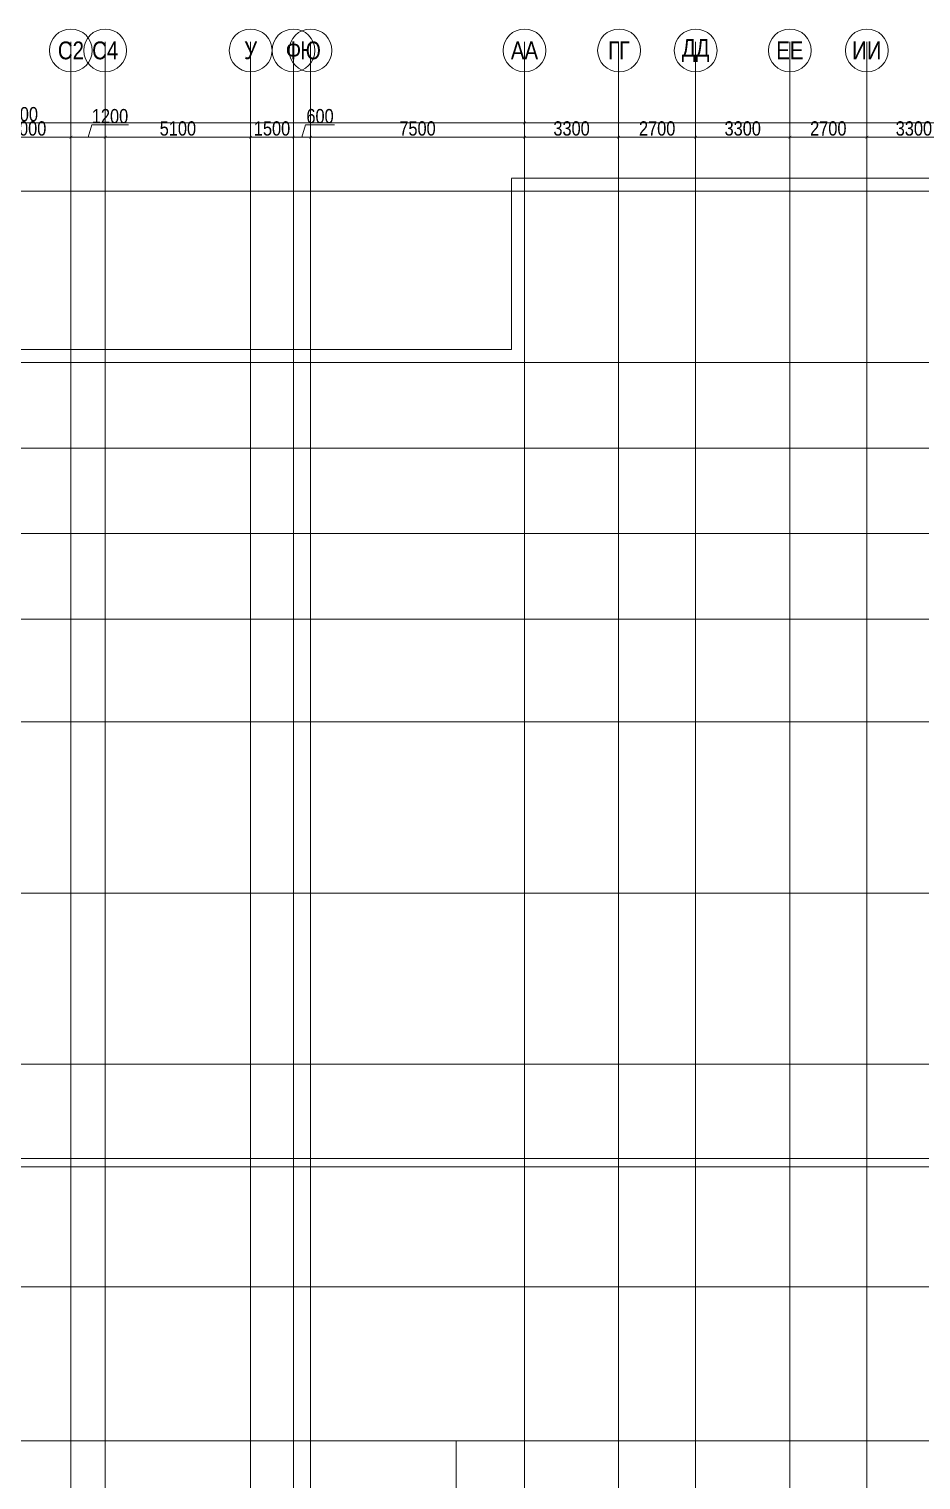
# Model space of a CAD drawing. Header units: millimetres. Extents: x 538266 to 1167394, y 114608 to 637157.
# Drawn here: x 1102265 to 1133532, y 586297 to 637157 of the extents above; entities that cross this region are included whole.
import ezdxf
from ezdxf.enums import TextEntityAlignment as Align

# ---------------------------------------------------------------- set-up
doc = ezdxf.new("R2010")
doc.units = ezdxf.units.MM
doc.linetypes.add('CENTER2', pattern=[28.575, 19.05, -3.175, 3.175, -3.175])
doc.linetypes.add('DASHED', pattern=[19.05, 12.7, -6.35])
doc.layers.get('Defpoints').update_dxf_attribs({"color": 140})
doc.layers.add('АР_Делит', color=120, linetype='Continuous', lineweight=0, plot=False)
doc.layers.add('РД_Оси_100', color=7, linetype='Continuous', lineweight=0, true_color=0x525252)
doc.layers.add('РД_Оси_размер', color=8, linetype='Continuous', lineweight=0)
doc.styles.add('style1', font='ARIALN.TTF')
doc.styles.add('ккк', font='isocpeur.ttf', dxfattribs={"width": 0.85, "oblique": 15})
doc.dimstyles.new('Dim100_ареал', dxfattribs={"dimscale": 100, "dimtxt": 2.5, "dimasz": 1, "dimexe": 1, "dimexo": 1, "dimgap": 0.5, "dimtad": 1, "dimzin": 12, "dimdsep": 46, "dimtxsty": 'style1', "dimblk": 'ARCHTICK', "dimcen": 1, "dimdle": 1, "dimclrd": 256, "dimclre": 256, "dimaunit": 1, "dimadec": 0, "dimazin": 3, "dimtfac": 1, "dimtmove": 1, "dimatfit": 3, "dimldrblk": 'OPEN30', "dimfxl": 4, "dimfxlon": 1, "dimtolj": 1, "dimtzin": 0, "dimlwd": 9, "dimlwe": 9, "dimarcsym": 0})

# ---------------------------------------------------------------- blocks, each defined once
blk = doc.blocks.new('A-iden')
at = {"linetype": 'Continuous', "lineweight": 5}
blk.add_circle((0, -4), 3, dxfattribs=at)
at = {"color": 0, "linetype": 'Continuous', "lineweight": 20, "style": 'ккк', "width": 0.85}
blk.add_attdef('ID', text='', height=8, dxfattribs=at).set_placement((0.31, -3.85), align=Align.MIDDLE_CENTER)
blk = doc.blocks.new('_ArchTick')
at = {"color": 0, "linetype": 'ByBlock', "const_width": 0.15}
blk.add_lwpolyline([(-0.5, -0.5), (0.5, 0.5)], dxfattribs=at)
blk = doc.blocks.new('*D1008')
at = {"layer": 'Defpoints', "color": 0, "transparency": 16777216}
for p in [(73200, 137095), (37500, 135095), (73200, 135095)]:
    blk.add_point(p, dxfattribs=at)
at = {"layer": 'РД_Оси_размер', "lineweight": 9, "transparency": 16777216}
for p, q in [((37400, 137095), (73300, 137095)), ((37500, 136695), (37500, 137195)), ((73200, 136695), (73200, 137195))]:
    blk.add_line(p, q, dxfattribs=at)
at = {"layer": 'РД_Оси_размер', "lineweight": 9, "transparency": 16777216, "xscale": 100, "yscale": 100, "zscale": 100, "rotation": 180}
blk.add_blockref('_ArchTick', (37500, 137095), dxfattribs=at)
at = {"layer": 'РД_Оси_размер', "lineweight": 9, "transparency": 16777216, "xscale": 100, "yscale": 100, "zscale": 100}
blk.add_blockref('_ArchTick', (73200, 137095), dxfattribs=at)
at = {"layer": 'РД_Оси_размер', "color": 0, "transparency": 16777216, "insert": (55350, 137400), "char_height": 500, "attachment_point": 5, "style": 'style1'}
blk.add_mtext('\\A1;35700', dxfattribs=at)
blk = doc.blocks.new('_Open30')
at = {"color": 0, "linetype": 'ByBlock', "lineweight": -2}
for p, q in [((-1, 0.27), (0, 0)), ((0, 0), (-1, -0.27)), ((0, 0), (-1, 0))]:
    blk.add_line(p, q, dxfattribs=at)
blk = doc.blocks.new('*D1009')
at = {"layer": 'Defpoints', "color": 0, "transparency": 16777216}
for p in [(114600, 137095), (73200, 135095), (114600, 135095)]:
    blk.add_point(p, dxfattribs=at)
at = {"layer": 'РД_Оси_размер', "lineweight": 9, "transparency": 16777216}
for p, q in [((73100, 137095), (114700, 137095)), ((73200, 136695), (73200, 137195)), ((114600, 136695), (114600, 137195))]:
    blk.add_line(p, q, dxfattribs=at)
at = {"layer": 'РД_Оси_размер', "lineweight": 9, "transparency": 16777216, "xscale": 100, "yscale": 100, "zscale": 100, "rotation": 180}
blk.add_blockref('_ArchTick', (73200, 137095), dxfattribs=at)
at = {"layer": 'РД_Оси_размер', "lineweight": 9, "transparency": 16777216, "xscale": 100, "yscale": 100, "zscale": 100}
blk.add_blockref('_ArchTick', (114600, 137095), dxfattribs=at)
at = {"layer": 'РД_Оси_размер', "color": 0, "transparency": 16777216, "insert": (93900, 137400), "char_height": 500, "attachment_point": 5, "style": 'style1'}
blk.add_mtext('\\A1;41400', dxfattribs=at)
blk = doc.blocks.new('*D1033')
at = {"layer": 'Defpoints', "color": 0, "transparency": 16777216}
for p in [(57300, 136595), (54300, 135095), (57300, 135095)]:
    blk.add_point(p, dxfattribs=at)
at = {"layer": 'РД_Оси_размер', "lineweight": 9, "transparency": 16777216}
for p, q in [((54200, 136595), (57400, 136595)), ((54300, 136195), (54300, 136695)), ((57300, 136195), (57300, 136695))]:
    blk.add_line(p, q, dxfattribs=at)
at = {"layer": 'РД_Оси_размер', "lineweight": 9, "transparency": 16777216, "xscale": 100, "yscale": 100, "zscale": 100, "rotation": 180}
blk.add_blockref('_ArchTick', (54300, 136595), dxfattribs=at)
at = {"layer": 'РД_Оси_размер', "lineweight": 9, "transparency": 16777216, "xscale": 100, "yscale": 100, "zscale": 100}
blk.add_blockref('_ArchTick', (57300, 136595), dxfattribs=at)
at = {"layer": 'РД_Оси_размер', "color": 0, "transparency": 16777216, "insert": (55800, 136900), "char_height": 500, "attachment_point": 5, "style": 'style1'}
blk.add_mtext('\\A1;3000', dxfattribs=at)
blk = doc.blocks.new('*D1034')
at = {"layer": 'Defpoints', "color": 0, "transparency": 16777216}
for p in [(58500, 136595), (57300, 135095), (58500, 135095)]:
    blk.add_point(p, dxfattribs=at)
at = {"layer": 'РД_Оси_размер', "lineweight": 9, "transparency": 16777216}
for p, q in [((57900, 136595), (58029, 137025)), ((58029, 137025), (59314, 137025)), ((57200, 136595), (58600, 136595)), ((57300, 136195), (57300, 136695)), ((58500, 136195), (58500, 136695))]:
    blk.add_line(p, q, dxfattribs=at)
at = {"layer": 'РД_Оси_размер', "lineweight": 9, "transparency": 16777216, "xscale": 100, "yscale": 100, "zscale": 100, "rotation": 180}
blk.add_blockref('_ArchTick', (57300, 136595), dxfattribs=at)
at = {"layer": 'РД_Оси_размер', "lineweight": 9, "transparency": 16777216, "xscale": 100, "yscale": 100, "zscale": 100}
blk.add_blockref('_ArchTick', (58500, 136595), dxfattribs=at)
at = {"layer": 'РД_Оси_размер', "color": 0, "transparency": 16777216, "insert": (58671, 137331), "char_height": 500, "attachment_point": 5, "style": 'style1'}
blk.add_mtext('\\A1;1200', dxfattribs=at)
blk = doc.blocks.new('*D1035')
at = {"layer": 'Defpoints', "color": 0, "transparency": 16777216}
for p in [(63600, 136595), (58500, 135095), (63600, 135095)]:
    blk.add_point(p, dxfattribs=at)
at = {"layer": 'РД_Оси_размер', "lineweight": 9, "transparency": 16777216}
for p, q in [((58400, 136595), (63700, 136595)), ((58500, 136195), (58500, 136695)), ((63600, 136195), (63600, 136695))]:
    blk.add_line(p, q, dxfattribs=at)
at = {"layer": 'РД_Оси_размер', "lineweight": 9, "transparency": 16777216, "xscale": 100, "yscale": 100, "zscale": 100, "rotation": 180}
blk.add_blockref('_ArchTick', (58500, 136595), dxfattribs=at)
at = {"layer": 'РД_Оси_размер', "lineweight": 9, "transparency": 16777216, "xscale": 100, "yscale": 100, "zscale": 100}
blk.add_blockref('_ArchTick', (63600, 136595), dxfattribs=at)
at = {"layer": 'РД_Оси_размер', "color": 0, "transparency": 16777216, "insert": (61050, 136900), "char_height": 500, "attachment_point": 5, "style": 'style1'}
blk.add_mtext('\\A1;5100', dxfattribs=at)
blk = doc.blocks.new('*D1036')
at = {"layer": 'Defpoints', "color": 0, "transparency": 16777216}
for p in [(65100, 136595), (63600, 135095), (65100, 135095)]:
    blk.add_point(p, dxfattribs=at)
at = {"layer": 'РД_Оси_размер', "lineweight": 9, "transparency": 16777216}
for p, q in [((63500, 136595), (65200, 136595)), ((63600, 136195), (63600, 136695)), ((65100, 136195), (65100, 136695))]:
    blk.add_line(p, q, dxfattribs=at)
at = {"layer": 'РД_Оси_размер', "lineweight": 9, "transparency": 16777216, "xscale": 100, "yscale": 100, "zscale": 100, "rotation": 180}
blk.add_blockref('_ArchTick', (63600, 136595), dxfattribs=at)
at = {"layer": 'РД_Оси_размер', "lineweight": 9, "transparency": 16777216, "xscale": 100, "yscale": 100, "zscale": 100}
blk.add_blockref('_ArchTick', (65100, 136595), dxfattribs=at)
at = {"layer": 'РД_Оси_размер', "color": 0, "transparency": 16777216, "insert": (64350, 136900), "char_height": 500, "attachment_point": 5, "style": 'style1'}
blk.add_mtext('\\A1;1500', dxfattribs=at)
blk = doc.blocks.new('*D1037')
at = {"layer": 'Defpoints', "color": 0, "transparency": 16777216}
for p in [(65700, 136595), (65100, 135095), (65700, 135095)]:
    blk.add_point(p, dxfattribs=at)
at = {"layer": 'РД_Оси_размер', "lineweight": 9, "transparency": 16777216}
for p, q in [((65400, 136595), (65529, 137025)), ((65529, 137025), (66536, 137025)), ((65000, 136595), (65800, 136595)), ((65100, 136195), (65100, 136695)), ((65700, 136195), (65700, 136695))]:
    blk.add_line(p, q, dxfattribs=at)
at = {"layer": 'РД_Оси_размер', "lineweight": 9, "transparency": 16777216, "xscale": 100, "yscale": 100, "zscale": 100, "rotation": 180}
blk.add_blockref('_ArchTick', (65100, 136595), dxfattribs=at)
at = {"layer": 'РД_Оси_размер', "lineweight": 9, "transparency": 16777216, "xscale": 100, "yscale": 100, "zscale": 100}
blk.add_blockref('_ArchTick', (65700, 136595), dxfattribs=at)
at = {"layer": 'РД_Оси_размер', "color": 0, "transparency": 16777216, "insert": (66033, 137331), "char_height": 500, "attachment_point": 5, "style": 'style1'}
blk.add_mtext('\\A1;600', dxfattribs=at)
blk = doc.blocks.new('*D1038')
at = {"layer": 'Defpoints', "color": 0, "transparency": 16777216}
for p in [(73200, 136595), (65700, 135095), (73200, 135095)]:
    blk.add_point(p, dxfattribs=at)
at = {"layer": 'РД_Оси_размер', "lineweight": 9, "transparency": 16777216}
for p, q in [((65600, 136595), (73300, 136595)), ((65700, 136195), (65700, 136695)), ((73200, 136195), (73200, 136695))]:
    blk.add_line(p, q, dxfattribs=at)
at = {"layer": 'РД_Оси_размер', "lineweight": 9, "transparency": 16777216, "xscale": 100, "yscale": 100, "zscale": 100, "rotation": 180}
blk.add_blockref('_ArchTick', (65700, 136595), dxfattribs=at)
at = {"layer": 'РД_Оси_размер', "lineweight": 9, "transparency": 16777216, "xscale": 100, "yscale": 100, "zscale": 100}
blk.add_blockref('_ArchTick', (73200, 136595), dxfattribs=at)
at = {"layer": 'РД_Оси_размер', "color": 0, "transparency": 16777216, "insert": (69450, 136900), "char_height": 500, "attachment_point": 5, "style": 'style1'}
blk.add_mtext('\\A1;7500', dxfattribs=at)
blk = doc.blocks.new('*D1039')
at = {"layer": 'Defpoints', "color": 0, "transparency": 16777216}
for p in [(76500, 136595), (73200, 135095), (76500, 135095)]:
    blk.add_point(p, dxfattribs=at)
at = {"layer": 'РД_Оси_размер', "lineweight": 9, "transparency": 16777216}
for p, q in [((73100, 136595), (76600, 136595)), ((73200, 136195), (73200, 136695)), ((76500, 136195), (76500, 136695))]:
    blk.add_line(p, q, dxfattribs=at)
at = {"layer": 'РД_Оси_размер', "lineweight": 9, "transparency": 16777216, "xscale": 100, "yscale": 100, "zscale": 100, "rotation": 180}
blk.add_blockref('_ArchTick', (73200, 136595), dxfattribs=at)
at = {"layer": 'РД_Оси_размер', "lineweight": 9, "transparency": 16777216, "xscale": 100, "yscale": 100, "zscale": 100}
blk.add_blockref('_ArchTick', (76500, 136595), dxfattribs=at)
at = {"layer": 'РД_Оси_размер', "color": 0, "transparency": 16777216, "insert": (74850, 136900), "char_height": 500, "attachment_point": 5, "style": 'style1'}
blk.add_mtext('\\A1;3300', dxfattribs=at)
blk = doc.blocks.new('*D1040')
at = {"layer": 'Defpoints', "color": 0, "transparency": 16777216}
for p in [(79200, 136595), (76500, 135095), (79200, 135095)]:
    blk.add_point(p, dxfattribs=at)
at = {"layer": 'РД_Оси_размер', "lineweight": 9, "transparency": 16777216}
for p, q in [((76400, 136595), (79300, 136595)), ((76500, 136195), (76500, 136695)), ((79200, 136195), (79200, 136695))]:
    blk.add_line(p, q, dxfattribs=at)
at = {"layer": 'РД_Оси_размер', "lineweight": 9, "transparency": 16777216, "xscale": 100, "yscale": 100, "zscale": 100, "rotation": 180}
blk.add_blockref('_ArchTick', (76500, 136595), dxfattribs=at)
at = {"layer": 'РД_Оси_размер', "lineweight": 9, "transparency": 16777216, "xscale": 100, "yscale": 100, "zscale": 100}
blk.add_blockref('_ArchTick', (79200, 136595), dxfattribs=at)
at = {"layer": 'РД_Оси_размер', "color": 0, "transparency": 16777216, "insert": (77850, 136900), "char_height": 500, "attachment_point": 5, "style": 'style1'}
blk.add_mtext('\\A1;2700', dxfattribs=at)
blk = doc.blocks.new('*D1041')
at = {"layer": 'Defpoints', "color": 0, "transparency": 16777216}
for p in [(82500, 136595), (79200, 135095), (82500, 135095)]:
    blk.add_point(p, dxfattribs=at)
at = {"layer": 'РД_Оси_размер', "lineweight": 9, "transparency": 16777216}
for p, q in [((79100, 136595), (82600, 136595)), ((79200, 136195), (79200, 136695)), ((82500, 136195), (82500, 136695))]:
    blk.add_line(p, q, dxfattribs=at)
at = {"layer": 'РД_Оси_размер', "lineweight": 9, "transparency": 16777216, "xscale": 100, "yscale": 100, "zscale": 100, "rotation": 180}
blk.add_blockref('_ArchTick', (79200, 136595), dxfattribs=at)
at = {"layer": 'РД_Оси_размер', "lineweight": 9, "transparency": 16777216, "xscale": 100, "yscale": 100, "zscale": 100}
blk.add_blockref('_ArchTick', (82500, 136595), dxfattribs=at)
at = {"layer": 'РД_Оси_размер', "color": 0, "transparency": 16777216, "insert": (80850, 136900), "char_height": 500, "attachment_point": 5, "style": 'style1'}
blk.add_mtext('\\A1;3300', dxfattribs=at)
blk = doc.blocks.new('*D1042')
at = {"layer": 'Defpoints', "color": 0, "transparency": 16777216}
for p in [(85200, 136595), (82500, 135095), (85200, 135095)]:
    blk.add_point(p, dxfattribs=at)
at = {"layer": 'РД_Оси_размер', "lineweight": 9, "transparency": 16777216}
for p, q in [((82400, 136595), (85300, 136595)), ((82500, 136195), (82500, 136695)), ((85200, 136195), (85200, 136695))]:
    blk.add_line(p, q, dxfattribs=at)
at = {"layer": 'РД_Оси_размер', "lineweight": 9, "transparency": 16777216, "xscale": 100, "yscale": 100, "zscale": 100, "rotation": 180}
blk.add_blockref('_ArchTick', (82500, 136595), dxfattribs=at)
at = {"layer": 'РД_Оси_размер', "lineweight": 9, "transparency": 16777216, "xscale": 100, "yscale": 100, "zscale": 100}
blk.add_blockref('_ArchTick', (85200, 136595), dxfattribs=at)
at = {"layer": 'РД_Оси_размер', "color": 0, "transparency": 16777216, "insert": (83850, 136900), "char_height": 500, "attachment_point": 5, "style": 'style1'}
blk.add_mtext('\\A1;2700', dxfattribs=at)
blk = doc.blocks.new('*D1043')
at = {"layer": 'Defpoints', "color": 0, "transparency": 16777216}
for p in [(88500, 136595), (85200, 135095), (88500, 135095)]:
    blk.add_point(p, dxfattribs=at)
at = {"layer": 'РД_Оси_размер', "lineweight": 9, "transparency": 16777216}
for p, q in [((85100, 136595), (88600, 136595)), ((85200, 136195), (85200, 136695)), ((88500, 136195), (88500, 136695))]:
    blk.add_line(p, q, dxfattribs=at)
at = {"layer": 'РД_Оси_размер', "lineweight": 9, "transparency": 16777216, "xscale": 100, "yscale": 100, "zscale": 100, "rotation": 180}
blk.add_blockref('_ArchTick', (85200, 136595), dxfattribs=at)
at = {"layer": 'РД_Оси_размер', "lineweight": 9, "transparency": 16777216, "xscale": 100, "yscale": 100, "zscale": 100}
blk.add_blockref('_ArchTick', (88500, 136595), dxfattribs=at)
at = {"layer": 'РД_Оси_размер', "color": 0, "transparency": 16777216, "insert": (86850, 136900), "char_height": 500, "attachment_point": 5, "style": 'style1'}
blk.add_mtext('\\A1;3300', dxfattribs=at)
blk = doc.blocks.new('СОШ_2200_АР_ОСИ_М100_28.05.24')
at = {"layer": 'АР_Делит', "color": 251, "linetype": 'DASHED', "true_color": 0x636466}
blk.add_lwpolyline([(-355, 13145), (-355, 100855), (37145, 100855), (37145, 129155), (72745, 129155), (72745, 135155), (114955, 135155), (114955, -355)], dxfattribs=at)
at = {"layer": 'РД_Оси_100', "color": 251, "linetype": 'CENTER2', "true_color": 0x636466}
for p, q in [((63600, -6155), (63600, 139938.679)), ((65100, -6155), (65100, 139938.679)), ((73200, -6155), (73200, 139938.679)), ((79200, -6155), (79200, 139938.679)), ((85200, -6155), (85200, 139938.679)), ((-5954.958, 134700), (119910, 134700)), ((-5954.958, 128700), (119910, 128700)), ((-5954.958, 125700), (119910, 125700)), ((-5954.958, 122700), (119910, 122700)), ((-5954.958, 119700), (119910, 119700)), ((-5954.958, 116100), (119910, 116100)), ((35037.55, 116100), (119910, 116100)), ((-5954.958, 110100), (119910, 110100)), ((35037.55, 110100), (119910, 110100)), ((-5954.958, 104100), (119910, 104100)), ((-5954.958, 96300), (119910, 96300)), ((-5954.958, 90900), (119910, 90900)), ((70800, -6155), (70800, 90900))]:
    blk.add_line(p, q, dxfattribs=at)
for points in [[(57300, 139938.679), (57300, -6155)], [(58500, 139938.679), (58500, -6155)], [(65700, -6155), (65700, 139938.679)], [(76500, 139938.679), (76500, -6155)], [(82500, 139938.679), (82500, -6155)], [(119910, 100950), (119410, 100800), (-5454.958, 100800), (-5954.958, 100950)], [(119910, 100350), (119410, 100500), (-5454.958, 100500), (-5954.958, 100350)]]:
    blk.add_lwpolyline(points, dxfattribs=at)
at = {"layer": 'РД_Оси_100', "color": 251, "true_color": 0x636466}
ref = blk.add_blockref('A-iden', (57300, 140638.679), dxfattribs=dict(at, xscale=250, yscale=250, zscale=250))
ref.add_attrib('ID', 'С2', dxfattribs={"layer": '0', "linetype": 'Continuous', "height": 625, "style": 'style1'}).set_placement((57300, 139638.679), align=Align.MIDDLE)
ref = blk.add_blockref('A-iden', (58500, 140638.679), dxfattribs=dict(at, xscale=250, yscale=250, zscale=250))
ref.add_attrib('ID', 'С4', dxfattribs={"layer": '0', "linetype": 'Continuous', "height": 625, "style": 'style1'}).set_placement((58500, 139638.679), align=Align.MIDDLE)
ref = blk.add_blockref('A-iden', (63600, 140638.679), dxfattribs=dict(at, xscale=250, yscale=250, zscale=250))
ref.add_attrib('ID', 'У', dxfattribs={"layer": '0', "linetype": 'Continuous', "height": 625, "style": 'style1'}).set_placement((63600, 139638.679), align=Align.MIDDLE)
ref = blk.add_blockref('A-iden', (65100, 140638.679), dxfattribs=dict(at, xscale=250, yscale=250, zscale=250))
ref.add_attrib('ID', 'Ф', dxfattribs={"layer": '0', "linetype": 'Continuous', "height": 625, "style": 'style1'}).set_placement((65100, 139638.679), align=Align.MIDDLE)
ref = blk.add_blockref('A-iden', (65700, 140638.679), dxfattribs=dict(at, xscale=250, yscale=250, zscale=250))
ref.add_attrib('ID', 'Ю', dxfattribs={"layer": '0', "linetype": 'Continuous', "height": 625, "style": 'style1'}).set_placement((65700, 139638.679), align=Align.MIDDLE)
ref = blk.add_blockref('A-iden', (73200, 140638.679), dxfattribs=dict(at, xscale=250, yscale=250, zscale=250))
ref.add_attrib('ID', 'АА', dxfattribs={"layer": '0', "linetype": 'Continuous', "height": 625, "style": 'style1'}).set_placement((73200, 139638.679), align=Align.MIDDLE)
ref = blk.add_blockref('A-iden', (76514.62, 140638.679), dxfattribs=dict(at, xscale=250, yscale=250, zscale=250))
ref.add_attrib('ID', 'ГГ', dxfattribs={"layer": '0', "linetype": 'Continuous', "height": 625, "style": 'style1'}).set_placement((76514.62, 139638.679), align=Align.MIDDLE)
ref = blk.add_blockref('A-iden', (79200, 140638.679), dxfattribs=dict(at, xscale=250, yscale=250, zscale=250))
ref.add_attrib('ID', 'ДД', dxfattribs={"layer": '0', "linetype": 'Continuous', "height": 625, "style": 'style1'}).set_placement((79200, 139638.679), align=Align.MIDDLE)
ref = blk.add_blockref('A-iden', (82500.02, 140638.679), dxfattribs=dict(at, xscale=250, yscale=250, zscale=250))
ref.add_attrib('ID', 'ЕЕ', dxfattribs={"layer": '0', "linetype": 'Continuous', "height": 625, "style": 'style1'}).set_placement((82500.02, 139638.679), align=Align.MIDDLE)
ref = blk.add_blockref('A-iden', (85200, 140638.679), dxfattribs=dict(at, xscale=250, yscale=250, zscale=250))
ref.add_attrib('ID', 'ИИ', dxfattribs={"layer": '0', "linetype": 'Continuous', "height": 625, "style": 'style1'}).set_placement((85200, 139638.679), align=Align.MIDDLE)
at = {"layer": 'РД_Оси_размер', "color": 251, "true_color": 0x636466}
for base, p1, p2, picture, middle in [((73200, 137095.086), (37500, 135095.086), (73200, 135095.086), '*D1008', (55350, 137400.372)), ((58500, 136595.086), (57300, 135095.086), (58500, 135095.086), '*D1034', (58079.086, 137330.659)), ((65700, 136595.086), (65100, 135095.086), (65700, 135095.086), '*D1037', (65579.086, 137330.659)), ((114600, 137095.086), (73200, 135095.086), (114600, 135095.086), '*D1009', (93900, 137400.372)), ((57300, 136595.086), (54300, 135095.086), (57300, 135095.086), '*D1033', (55800, 136900.372)), ((63600, 136595.086), (58500, 135095.086), (63600, 135095.086), '*D1035', (61050, 136900.372)), ((65100, 136595.086), (63600, 135095.086), (65100, 135095.086), '*D1036', (64350, 136900.372)), ((73200, 136595.086), (65700, 135095.086), (73200, 135095.086), '*D1038', (69450, 136900.372)), ((76500, 136595.086), (73200, 135095.086), (76500, 135095.086), '*D1039', (74850, 136900.372)), ((79200, 136595.086), (76500, 135095.086), (79200, 135095.086), '*D1040', (77850, 136900.372)), ((82500, 136595.086), (79200, 135095.086), (82500, 135095.086), '*D1041', (80850, 136900.372)), ((85200, 136595.086), (82500, 135095.086), (85200, 135095.086), '*D1042', (83850, 136900.372)), ((88500, 136595.086), (85200, 135095.086), (88500, 135095.086), '*D1043', (86850, 136900.372))]:
    dim = blk.add_linear_dim(base=base, p1=p1, p2=p2, dimstyle='Dim100_ареал', override={"dimtxt": 5}, dxfattribs=at)
    dim.commit()
    dim.dimension.update_dxf_attribs({"geometry": picture, "text_midpoint": middle})

msp = doc.modelspace()

# ---------------------------------------------------------------- block references
at = {"layer": 'РД_Оси_100', "lineweight": 25}
msp.add_blockref('СОШ_2200_АР_ОСИ_М100_28.05.24', (1046434, 496769), dxfattribs=at)

doc.saveas('drawing.dxf')
